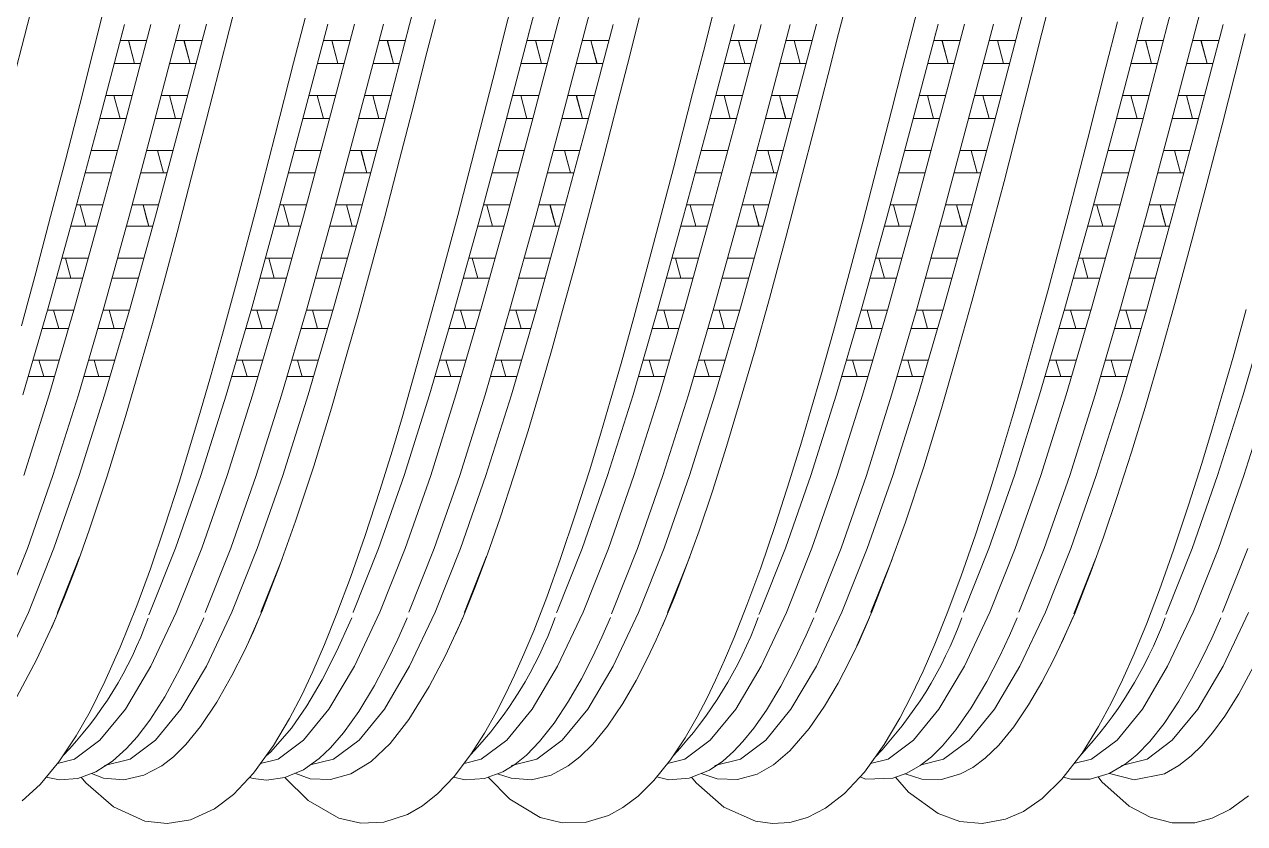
# Model space of a CAD drawing. Header units: millimetres. Extents: x 4229 to 8429, y -1187 to 1783.
# Drawn here: x 5944.64 to 5987.61, y -372.88 to -344.75 of the extents above; entities that cross this region are included whole.
import ezdxf

# ---------------------------------------------------------------- set-up
doc = ezdxf.new("R2010")
doc.units = ezdxf.units.MM

msp = doc.modelspace()

# ---------------------------------------------------------------- linework, layer by layer
at = {"linetype": 'Continuous', "lineweight": 5}
for p, q in [((5959.112, -341.336), (5958.209, -344.751)), ((5963.389, -341.336), (5962.486, -344.751)), ((5964.32, -341.336), (5963.417, -344.751)), ((5965.343, -341.336), (5964.44, -344.751)), ((5980.598, -341.336), (5979.695, -344.751)), ((5984.874, -341.336), (5983.971, -344.751)), ((5985.805, -341.336), (5984.902, -344.751)), ((5986.829, -341.336), (5985.926, -344.751)), ((5973.762, -343.322), (5973.316, -345.069)), ((5980.93, -343.285), (5980.476, -345.057)), ((5952.203, -343.61), (5951.87, -344.916)), ((5944.97, -343.869), (5944.643, -345.164)), ((5961.577, -344.944), (5961.847, -343.891)), ((5975.905, -344.947), (5976.171, -343.905)), ((5947.064, -345.706), (5947.371, -344.489)), ((5954.124, -346.1), (5954.526, -344.53)), ((5959.115, -344.571), (5958.77, -345.918)), ((5966.291, -344.519), (5965.957, -345.844)), ((5968.551, -345.701), (5968.857, -344.488)), ((5948.166, -344.746), (5947.275, -348.146)), ((5949.097, -344.746), (5948.206, -348.146)), ((5950.12, -344.746), (5949.229, -348.146)), ((5951.055, -344.741), (5950.152, -348.156)), ((5951.87, -344.916), (5951.503, -346.345)), ((5955.332, -344.741), (5954.429, -348.156)), ((5956.263, -344.741), (5955.36, -348.156)), ((5957.286, -344.741), (5956.383, -348.156)), ((5958.209, -344.751), (5957.318, -348.151)), ((5961.238, -346.274), (5961.577, -344.944)), ((5962.486, -344.751), (5961.595, -348.151)), ((5963.417, -344.751), (5962.526, -348.151)), ((5964.44, -344.751), (5963.549, -348.151)), ((5965.375, -344.746), (5964.484, -348.146)), ((5969.652, -344.746), (5968.76, -348.146)), ((5970.583, -344.746), (5969.691, -348.146)), ((5971.606, -344.746), (5970.714, -348.146)), ((5972.541, -344.741), (5971.638, -348.156)), ((5975.567, -346.267), (5975.905, -344.947)), ((5976.817, -344.741), (5975.914, -348.156)), ((5977.748, -344.741), (5976.845, -348.156)), ((5978.771, -344.741), (5977.869, -348.156)), ((5979.695, -344.751), (5978.803, -348.151)), ((5982.729, -346.253), (5983.137, -344.654)), ((5983.971, -344.751), (5983.08, -348.151)), ((5984.902, -344.751), (5984.011, -348.151)), ((5985.926, -344.751), (5985.034, -348.151)), ((5986.861, -344.746), (5985.969, -348.146)), ((5944.643, -345.164), (5944.264, -346.662)), ((5948.017, -345.309), (5948.949, -345.309)), ((5948.068, -345.086), (5948.068, -345.083)), ((5948.068, -345.309), (5948.941, -345.309)), ((5948.317, -345.352), (5948.306, -345.309)), ((5948.524, -346.13), (5948.31, -345.309)), ((5948.523, -346.13), (5948.317, -345.352)), ((5949.964, -345.309), (5950.899, -345.309)), ((5949.972, -345.309), (5950.903, -345.309)), ((5950.477, -346.13), (5950.26, -345.309)), ((5950.478, -346.13), (5950.264, -345.309)), ((5955.179, -345.309), (5956.11, -345.309)), ((5955.229, -345.086), (5955.229, -345.083)), ((5955.229, -345.309), (5956.102, -345.309)), ((5955.478, -345.352), (5955.467, -345.309)), ((5955.685, -346.13), (5955.471, -345.309)), ((5955.684, -346.13), (5955.478, -345.352)), ((5957.125, -345.309), (5958.06, -345.309)), ((5957.133, -345.309), (5958.064, -345.309)), ((5957.638, -346.13), (5957.421, -345.309)), ((5957.639, -346.13), (5957.425, -345.309)), ((5962.347, -345.309), (5963.278, -345.309)), ((5962.397, -345.086), (5962.397, -345.083)), ((5962.397, -345.309), (5963.27, -345.309)), ((5962.647, -345.352), (5962.635, -345.309)), ((5962.854, -346.13), (5962.639, -345.309)), ((5962.852, -346.13), (5962.647, -345.352)), ((5964.293, -345.309), (5965.228, -345.309)), ((5964.301, -345.309), (5965.232, -345.309)), ((5964.806, -346.13), (5964.589, -345.309)), ((5964.808, -346.13), (5964.593, -345.309)), ((5969.503, -345.309), (5970.434, -345.309)), ((5969.553, -345.086), (5969.553, -345.083)), ((5969.553, -345.309), (5970.426, -345.309)), ((5969.803, -345.352), (5969.791, -345.309)), ((5970.01, -346.13), (5969.795, -345.309)), ((5970.008, -346.13), (5969.803, -345.352)), ((5971.449, -345.309), (5972.384, -345.309)), ((5971.457, -345.309), (5972.388, -345.309)), ((5971.962, -346.13), (5971.745, -345.309)), ((5971.964, -346.13), (5971.749, -345.309)), ((5973.316, -345.069), (5972.947, -346.508)), ((5976.664, -345.309), (5977.595, -345.309)), ((5976.715, -345.086), (5976.715, -345.083)), ((5976.715, -345.309), (5977.587, -345.309)), ((5976.964, -345.352), (5976.952, -345.309)), ((5977.171, -346.13), (5976.956, -345.309)), ((5977.169, -346.13), (5976.964, -345.352)), ((5978.611, -345.309), (5979.545, -345.309)), ((5978.618, -345.309), (5979.549, -345.309)), ((5979.124, -346.13), (5978.907, -345.309)), ((5979.125, -346.13), (5978.911, -345.309)), ((5980.476, -345.057), (5980.108, -346.497)), ((5983.83, -345.309), (5984.761, -345.309)), ((5983.881, -345.086), (5983.881, -345.083)), ((5983.881, -345.309), (5984.753, -345.309)), ((5984.13, -345.352), (5984.118, -345.309)), ((5984.337, -346.13), (5984.122, -345.309)), ((5984.336, -346.13), (5984.13, -345.352)), ((5985.777, -345.309), (5986.711, -345.309)), ((5985.784, -345.309), (5986.715, -345.309)), ((5986.29, -346.13), (5986.073, -345.309)), ((5986.291, -346.13), (5986.077, -345.309)), ((5987.637, -345.075), (5987.271, -346.52)), ((5946.589, -347.572), (5947.064, -345.706)), ((5965.957, -345.844), (5965.543, -347.469)), ((5968.174, -347.183), (5968.551, -345.701)), ((5948.735, -346.13), (5947.803, -346.13)), ((5948.725, -346.13), (5948.068, -346.13)), ((5950.685, -346.13), (5949.748, -346.13)), ((5950.686, -346.13), (5949.758, -346.13)), ((5953.471, -348.64), (5954.124, -346.1)), ((5955.896, -346.13), (5954.965, -346.13)), ((5955.886, -346.13), (5955.229, -346.13)), ((5957.846, -346.13), (5956.909, -346.13)), ((5957.847, -346.13), (5956.919, -346.13)), ((5958.77, -345.918), (5958.351, -347.565)), ((5960.586, -348.84), (5961.238, -346.274)), ((5963.064, -346.13), (5962.133, -346.13)), ((5963.054, -346.13), (5962.397, -346.13)), ((5965.015, -346.13), (5964.078, -346.13)), ((5965.015, -346.13), (5964.087, -346.13)), ((5970.22, -346.13), (5969.289, -346.13)), ((5970.21, -346.13), (5969.553, -346.13)), ((5972.171, -346.13), (5971.234, -346.13)), ((5972.171, -346.13), (5971.243, -346.13)), ((5975.174, -347.796), (5975.567, -346.267)), ((5977.381, -346.13), (5976.45, -346.13)), ((5977.372, -346.13), (5976.715, -346.13)), ((5979.332, -346.13), (5978.395, -346.13)), ((5979.333, -346.13), (5978.404, -346.13)), ((5982.079, -348.811), (5982.729, -346.253)), ((5984.547, -346.13), (5983.616, -346.13)), ((5984.538, -346.13), (5983.881, -346.13)), ((5986.498, -346.13), (5985.561, -346.13)), ((5986.499, -346.13), (5985.57, -346.13)), ((5951.503, -346.345), (5951.055, -348.086)), ((5972.947, -346.508), (5972.497, -348.252)), ((5980.108, -346.497), (5979.664, -348.243)), ((5987.271, -346.52), (5986.818, -348.286)), ((5967.498, -349.806), (5968.174, -347.183)), ((5946.085, -349.526), (5946.589, -347.572)), ((5947.508, -347.255), (5948.438, -347.255)), ((5947.796, -347.255), (5947.987, -347.979)), ((5948.068, -347.255), (5948.43, -347.255)), ((5949.453, -347.255), (5950.388, -347.255)), ((5949.462, -347.255), (5950.388, -347.255)), ((5949.75, -347.255), (5949.761, -347.295)), ((5949.751, -347.255), (5949.952, -348.013)), ((5949.761, -347.295), (5949.965, -348.064)), ((5954.669, -347.255), (5955.6, -347.255)), ((5954.957, -347.255), (5955.148, -347.979)), ((5955.229, -347.255), (5955.591, -347.255)), ((5956.615, -347.255), (5957.549, -347.255)), ((5956.623, -347.255), (5957.55, -347.255)), ((5956.911, -347.255), (5956.922, -347.295)), ((5956.913, -347.255), (5957.113, -348.013)), ((5956.922, -347.295), (5957.126, -348.064)), ((5958.351, -347.565), (5957.855, -349.509)), ((5961.837, -347.255), (5962.768, -347.255)), ((5962.126, -347.255), (5962.317, -347.979)), ((5962.397, -347.255), (5962.76, -347.255)), ((5963.783, -347.255), (5964.718, -347.255)), ((5963.792, -347.255), (5964.718, -347.255)), ((5964.08, -347.255), (5964.09, -347.295)), ((5964.081, -347.255), (5964.282, -348.013)), ((5964.09, -347.295), (5964.295, -348.064)), ((5965.543, -347.469), (5965.042, -349.402)), ((5968.993, -347.255), (5969.924, -347.255)), ((5969.282, -347.255), (5969.473, -347.979)), ((5969.553, -347.255), (5969.915, -347.255)), ((5970.939, -347.255), (5971.874, -347.255)), ((5970.948, -347.255), (5971.874, -347.255)), ((5971.236, -347.255), (5971.246, -347.295)), ((5971.237, -347.255), (5971.437, -348.013)), ((5971.246, -347.295), (5971.451, -348.064)), ((5976.154, -347.255), (5977.085, -347.255)), ((5976.443, -347.255), (5976.634, -347.979)), ((5976.715, -347.255), (5977.077, -347.255)), ((5978.1, -347.255), (5979.035, -347.255)), ((5978.109, -347.255), (5979.035, -347.255)), ((5978.397, -347.255), (5978.407, -347.295)), ((5978.398, -347.255), (5978.599, -348.013)), ((5978.407, -347.295), (5978.612, -348.064)), ((5983.32, -347.255), (5984.251, -347.255)), ((5983.609, -347.255), (5983.8, -347.979)), ((5983.881, -347.255), (5984.243, -347.255)), ((5985.266, -347.255), (5986.201, -347.255)), ((5985.275, -347.255), (5986.201, -347.255)), ((5985.563, -347.255), (5985.573, -347.295)), ((5985.564, -347.255), (5985.765, -348.013)), ((5985.573, -347.295), (5985.778, -348.064)), ((5947.987, -347.979), (5948.01, -348.064)), ((5949.952, -348.013), (5949.966, -348.064)), ((5955.148, -347.979), (5955.171, -348.064)), ((5957.113, -348.013), (5957.127, -348.064)), ((5962.317, -347.979), (5962.34, -348.064)), ((5964.282, -348.013), (5964.295, -348.064)), ((5969.473, -347.979), (5969.495, -348.064)), ((5971.437, -348.013), (5971.451, -348.064)), ((5974.671, -349.748), (5975.174, -347.796)), ((5976.634, -347.979), (5976.657, -348.064)), ((5978.599, -348.013), (5978.612, -348.064)), ((5983.8, -347.979), (5983.823, -348.064)), ((5985.765, -348.013), (5985.778, -348.064)), ((5947.275, -348.146), (5946.372, -351.503)), ((5948.224, -348.064), (5947.294, -348.064)), ((5948.206, -348.146), (5947.303, -351.503)), ((5948.217, -348.064), (5948.068, -348.064)), ((5949.229, -348.146), (5948.326, -351.503)), ((5950.175, -348.064), (5949.241, -348.064)), ((5950.173, -348.064), (5949.248, -348.064)), ((5950.152, -348.156), (5949.261, -351.498)), ((5951.055, -348.086), (5950.53, -350.112)), ((5954.429, -348.156), (5953.537, -351.498)), ((5955.385, -348.064), (5954.455, -348.064)), ((5955.36, -348.156), (5954.468, -351.498)), ((5955.378, -348.064), (5955.229, -348.064)), ((5956.383, -348.156), (5955.492, -351.498)), ((5957.336, -348.064), (5956.402, -348.064)), ((5957.335, -348.064), (5956.409, -348.064)), ((5957.318, -348.151), (5956.427, -351.494)), ((5961.595, -348.151), (5960.703, -351.494)), ((5962.553, -348.064), (5961.623, -348.064)), ((5962.526, -348.151), (5961.634, -351.494)), ((5962.547, -348.064), (5962.397, -348.064)), ((5963.549, -348.151), (5962.657, -351.494)), ((5964.504, -348.064), (5963.571, -348.064)), ((5964.503, -348.064), (5963.578, -348.064)), ((5964.484, -348.146), (5963.581, -351.503)), ((5968.76, -348.146), (5967.857, -351.503)), ((5969.709, -348.064), (5968.779, -348.064)), ((5969.691, -348.146), (5968.788, -351.503)), ((5969.703, -348.064), (5969.553, -348.064)), ((5970.714, -348.146), (5969.811, -351.503)), ((5971.66, -348.064), (5970.727, -348.064)), ((5971.659, -348.064), (5970.734, -348.064)), ((5971.638, -348.156), (5970.746, -351.498)), ((5972.497, -348.252), (5971.974, -350.272)), ((5975.914, -348.156), (5975.023, -351.498)), ((5976.871, -348.064), (5975.941, -348.064)), ((5976.845, -348.156), (5975.954, -351.498)), ((5976.864, -348.064), (5976.715, -348.064)), ((5977.869, -348.156), (5976.977, -351.498)), ((5978.821, -348.064), (5977.888, -348.064)), ((5978.82, -348.064), (5977.895, -348.064)), ((5978.803, -348.151), (5977.912, -351.494)), ((5979.664, -348.243), (5979.141, -350.276)), ((5983.08, -348.151), (5982.189, -351.494)), ((5984.037, -348.064), (5983.107, -348.064)), ((5984.011, -348.151), (5983.12, -351.494)), ((5984.03, -348.064), (5983.881, -348.064)), ((5985.034, -348.151), (5984.143, -351.494)), ((5985.987, -348.064), (5985.054, -348.064)), ((5985.986, -348.064), (5985.061, -348.064)), ((5985.969, -348.146), (5985.066, -351.503)), ((5986.818, -348.286), (5986.282, -350.343)), ((5948.068, -348.64), (5948.068, -348.64)), ((5952.8, -351.236), (5953.471, -348.64)), ((5955.229, -348.64), (5955.229, -348.64)), ((5959.905, -351.471), (5960.586, -348.84)), ((5962.397, -348.64), (5962.397, -348.64)), ((5969.553, -348.64), (5969.553, -348.64)), ((5976.715, -348.64), (5976.715, -348.64)), ((5981.399, -351.439), (5982.079, -348.811)), ((5983.881, -348.64), (5983.881, -348.64)), ((5946.994, -349.19), (5947.924, -349.19)), ((5948.945, -349.19), (5949.874, -349.19)), ((5948.948, -349.19), (5949.874, -349.19)), ((5949.44, -349.587), (5949.334, -349.19)), ((5949.346, -349.235), (5949.334, -349.19)), ((5949.544, -349.975), (5949.346, -349.235)), ((5954.155, -349.19), (5955.085, -349.19)), ((5956.107, -349.19), (5957.035, -349.19)), ((5956.11, -349.19), (5957.035, -349.19)), ((5956.601, -349.587), (5956.495, -349.19)), ((5956.508, -349.235), (5956.496, -349.19)), ((5956.706, -349.975), (5956.508, -349.235)), ((5961.323, -349.19), (5962.254, -349.19)), ((5963.275, -349.19), (5964.203, -349.19)), ((5963.278, -349.19), (5964.204, -349.19)), ((5963.77, -349.587), (5963.664, -349.19)), ((5963.676, -349.235), (5963.664, -349.19)), ((5963.874, -349.975), (5963.676, -349.235)), ((5968.479, -349.19), (5969.41, -349.19)), ((5970.431, -349.19), (5971.359, -349.19)), ((5970.434, -349.19), (5971.36, -349.19)), ((5970.926, -349.587), (5970.82, -349.19)), ((5970.832, -349.235), (5970.82, -349.19)), ((5971.03, -349.975), (5970.832, -349.235)), ((5975.64, -349.19), (5976.571, -349.19)), ((5977.592, -349.19), (5978.521, -349.19)), ((5977.595, -349.19), (5978.521, -349.19)), ((5978.087, -349.587), (5977.981, -349.19)), ((5977.993, -349.235), (5977.981, -349.19)), ((5978.191, -349.975), (5977.993, -349.235)), ((5982.806, -349.19), (5983.737, -349.19)), ((5984.758, -349.19), (5985.687, -349.19)), ((5984.761, -349.19), (5985.687, -349.19)), ((5985.253, -349.587), (5985.147, -349.19)), ((5985.159, -349.235), (5985.147, -349.19)), ((5985.357, -349.975), (5985.159, -349.235)), ((5945.567, -351.505), (5946.085, -349.526)), ((5949.545, -349.975), (5949.44, -349.587)), ((5956.706, -349.975), (5956.601, -349.587)), ((5957.855, -349.509), (5957.319, -351.556)), ((5963.875, -349.975), (5963.77, -349.587)), ((5965.042, -349.402), (5964.503, -351.452)), ((5971.031, -349.975), (5970.926, -349.587)), ((5974.162, -351.713), (5974.671, -349.748)), ((5978.192, -349.975), (5978.087, -349.587)), ((5985.358, -349.975), (5985.253, -349.587)), ((5947.712, -349.975), (5946.784, -349.975)), ((5949.663, -349.975), (5948.737, -349.975)), ((5949.665, -349.975), (5948.738, -349.975)), ((5950.53, -350.112), (5950.019, -352.072)), ((5954.874, -349.975), (5953.945, -349.975)), ((5956.824, -349.975), (5955.898, -349.975)), ((5956.826, -349.975), (5955.899, -349.975)), ((5962.042, -349.975), (5961.113, -349.975)), ((5963.994, -349.975), (5963.067, -349.975)), ((5963.993, -349.975), (5963.067, -349.975)), ((5966.798, -352.469), (5967.498, -349.806)), ((5969.198, -349.975), (5968.269, -349.975)), ((5971.148, -349.975), (5970.222, -349.975)), ((5971.15, -349.975), (5970.223, -349.975)), ((5976.359, -349.975), (5975.43, -349.975)), ((5978.31, -349.975), (5977.384, -349.975)), ((5978.311, -349.975), (5977.385, -349.975)), ((5983.525, -349.975), (5982.596, -349.975)), ((5985.476, -349.975), (5984.55, -349.975)), ((5985.477, -349.975), (5984.551, -349.975)), ((5971.974, -350.272), (5971.471, -352.201)), ((5979.141, -350.276), (5978.621, -352.246)), ((5986.282, -350.343), (5985.761, -352.307)), ((5946.479, -351.1), (5947.409, -351.1)), ((5946.612, -351.159), (5946.596, -351.1)), ((5946.802, -351.85), (5946.612, -351.159)), ((5948.433, -351.1), (5949.358, -351.1)), ((5948.434, -351.1), (5949.362, -351.1)), ((5948.82, -351.1), (5948.947, -351.578)), ((5948.824, -351.1), (5949.029, -351.85)), ((5952.112, -353.849), (5952.8, -351.236)), ((5953.64, -351.1), (5954.57, -351.1)), ((5953.773, -351.159), (5953.757, -351.1)), ((5953.963, -351.85), (5953.773, -351.159)), ((5955.595, -351.1), (5956.523, -351.1)), ((5955.595, -351.1), (5956.519, -351.1)), ((5955.981, -351.1), (5956.109, -351.578)), ((5955.986, -351.1), (5956.19, -351.85)), ((5959.194, -354.128), (5959.905, -351.471)), ((5960.808, -351.1), (5961.738, -351.1)), ((5960.941, -351.159), (5960.926, -351.1)), ((5961.131, -351.85), (5960.941, -351.159)), ((5962.763, -351.1), (5963.691, -351.1)), ((5962.763, -351.1), (5963.687, -351.1)), ((5963.15, -351.1), (5963.277, -351.578)), ((5963.154, -351.1), (5963.359, -351.85)), ((5964.503, -351.452), (5964.02, -353.261)), ((5967.964, -351.1), (5968.894, -351.1)), ((5968.097, -351.159), (5968.082, -351.1)), ((5968.287, -351.85), (5968.097, -351.159)), ((5969.919, -351.1), (5970.847, -351.1)), ((5969.919, -351.1), (5970.843, -351.1)), ((5970.305, -351.1), (5970.433, -351.578)), ((5970.31, -351.1), (5970.514, -351.85)), ((5975.125, -351.1), (5976.056, -351.1)), ((5975.259, -351.159), (5975.243, -351.1)), ((5975.449, -351.85), (5975.259, -351.159)), ((5977.08, -351.1), (5978.005, -351.1)), ((5977.081, -351.1), (5978.009, -351.1)), ((5977.467, -351.1), (5977.594, -351.578)), ((5977.471, -351.1), (5977.676, -351.85)), ((5980.689, -354.095), (5981.399, -351.439)), ((5982.291, -351.1), (5983.222, -351.1)), ((5982.425, -351.159), (5982.409, -351.1)), ((5982.615, -351.85), (5982.425, -351.159)), ((5984.246, -351.1), (5985.171, -351.1)), ((5984.247, -351.1), (5985.175, -351.1)), ((5984.633, -351.1), (5984.76, -351.578)), ((5984.637, -351.1), (5984.842, -351.85)), ((5945.04, -353.491), (5945.567, -351.505)), ((5946.372, -351.503), (5945.48, -354.73)), ((5947.202, -351.85), (5946.275, -351.85)), ((5947.303, -351.503), (5946.411, -354.73)), ((5948.326, -351.503), (5947.435, -354.73)), ((5949.157, -351.85), (5948.23, -351.85)), ((5949.152, -351.85), (5948.231, -351.85)), ((5949.261, -351.498), (5948.369, -354.725)), ((5948.947, -351.578), (5949.022, -351.85)), ((5953.537, -351.498), (5952.646, -354.725)), ((5954.363, -351.85), (5953.437, -351.85)), ((5954.468, -351.498), (5953.577, -354.725)), ((5955.492, -351.498), (5954.6, -354.725)), ((5956.318, -351.85), (5955.391, -351.85)), ((5956.313, -351.85), (5955.392, -351.85)), ((5956.427, -351.494), (5955.524, -354.734)), ((5956.109, -351.578), (5956.183, -351.85)), ((5957.319, -351.556), (5956.83, -353.379)), ((5960.703, -351.494), (5959.8, -354.734)), ((5961.532, -351.85), (5960.605, -351.85)), ((5961.634, -351.494), (5960.731, -354.734)), ((5962.657, -351.494), (5961.754, -354.734)), ((5963.487, -351.85), (5962.559, -351.85)), ((5963.481, -351.85), (5962.561, -351.85)), ((5963.581, -351.503), (5962.689, -354.73)), ((5963.277, -351.578), (5963.351, -351.85)), ((5967.857, -351.503), (5966.966, -354.73)), ((5968.688, -351.85), (5967.761, -351.85)), ((5968.788, -351.503), (5967.897, -354.73)), ((5969.811, -351.503), (5968.92, -354.73)), ((5970.643, -351.85), (5969.715, -351.85)), ((5970.637, -351.85), (5969.717, -351.85)), ((5970.746, -351.498), (5969.855, -354.725)), ((5970.433, -351.578), (5970.507, -351.85)), ((5973.641, -353.688), (5974.162, -351.713)), ((5975.023, -351.498), (5974.132, -354.725)), ((5975.849, -351.85), (5974.922, -351.85)), ((5975.954, -351.498), (5975.063, -354.725)), ((5976.977, -351.498), (5976.086, -354.725)), ((5977.804, -351.85), (5976.876, -351.85)), ((5977.799, -351.85), (5976.878, -351.85)), ((5977.912, -351.494), (5977.009, -354.734)), ((5977.594, -351.578), (5977.669, -351.85)), ((5982.189, -351.494), (5981.286, -354.734)), ((5983.015, -351.85), (5982.088, -351.85)), ((5983.12, -351.494), (5982.217, -354.734)), ((5984.143, -351.494), (5983.24, -354.734)), ((5984.97, -351.85), (5984.042, -351.85)), ((5984.965, -351.85), (5984.044, -351.85)), ((5985.066, -351.503), (5984.175, -354.73)), ((5984.76, -351.578), (5984.835, -351.85)), ((5950.019, -352.072), (5949.559, -353.792)), ((5971.471, -352.201), (5970.878, -354.401)), ((5978.621, -352.246), (5978.006, -354.507)), ((5985.761, -352.307), (5985.164, -354.523)), ((5948.068, -352.44), (5948.068, -352.43)), ((5955.229, -352.44), (5955.229, -352.43)), ((5962.397, -352.44), (5962.397, -352.43)), ((5966.102, -355.064), (5966.798, -352.469)), ((5969.553, -352.44), (5969.553, -352.43)), ((5976.715, -352.44), (5976.715, -352.43)), ((5983.881, -352.44), (5983.881, -352.43)), ((5945.965, -352.975), (5946.892, -352.975)), ((5946.086, -352.975), (5946.278, -353.678)), ((5947.919, -352.975), (5948.849, -352.975)), ((5948.068, -352.975), (5948.843, -352.975)), ((5953.126, -352.975), (5954.053, -352.975)), ((5953.247, -352.975), (5953.439, -353.678)), ((5955.08, -352.975), (5956.011, -352.975)), ((5955.229, -352.975), (5956.004, -352.975)), ((5960.294, -352.975), (5961.221, -352.975)), ((5960.415, -352.975), (5960.607, -353.678)), ((5962.249, -352.975), (5963.179, -352.975)), ((5962.397, -352.975), (5963.172, -352.975)), ((5967.45, -352.975), (5968.377, -352.975)), ((5967.571, -352.975), (5967.763, -353.678)), ((5969.405, -352.975), (5970.335, -352.975)), ((5969.553, -352.975), (5970.328, -352.975)), ((5974.611, -352.975), (5975.539, -352.975)), ((5974.732, -352.975), (5974.925, -353.678)), ((5976.566, -352.975), (5977.496, -352.975)), ((5976.715, -352.975), (5977.49, -352.975)), ((5981.777, -352.975), (5982.705, -352.975)), ((5981.898, -352.975), (5982.091, -353.678)), ((5983.732, -352.975), (5984.662, -352.975)), ((5983.881, -352.975), (5984.656, -352.975)), ((5944.538, -355.356), (5945.04, -353.491)), ((5956.83, -353.379), (5956.391, -354.972)), ((5964.02, -353.261), (5963.597, -354.821)), ((5946.698, -353.678), (5945.77, -353.678)), ((5948.658, -353.678), (5947.724, -353.678)), ((5948.65, -353.678), (5948.068, -353.678)), ((5949.559, -353.792), (5949.149, -355.28)), ((5951.617, -355.658), (5952.112, -353.849)), ((5953.859, -353.678), (5952.931, -353.678)), ((5955.819, -353.678), (5954.885, -353.678)), ((5955.811, -353.678), (5955.229, -353.678)), ((5961.028, -353.678), (5960.099, -353.678)), ((5962.987, -353.678), (5962.053, -353.678)), ((5962.979, -353.678), (5962.397, -353.678)), ((5968.184, -353.678), (5967.255, -353.678)), ((5970.143, -353.678), (5969.209, -353.678)), ((5970.135, -353.678), (5969.553, -353.678)), ((5973.135, -355.542), (5973.641, -353.688)), ((5975.345, -353.678), (5974.416, -353.678)), ((5977.304, -353.678), (5976.371, -353.678)), ((5977.297, -353.678), (5976.715, -353.678)), ((5982.511, -353.678), (5981.582, -353.678)), ((5984.47, -353.678), (5983.537, -353.678)), ((5984.463, -353.678), (5983.881, -353.678)), ((5958.702, -355.915), (5959.194, -354.128)), ((5970.878, -354.401), (5970.372, -356.208)), ((5980.193, -355.895), (5980.689, -354.095)), ((5945.48, -354.73), (5944.589, -357.786)), ((5945.457, -354.803), (5946.381, -354.803)), ((5946.411, -354.73), (5945.52, -357.786)), ((5945.855, -355.447), (5945.67, -354.803)), ((5947.435, -354.73), (5946.543, -357.786)), ((5947.411, -354.803), (5948.337, -354.803)), ((5948.369, -354.725), (5947.466, -357.795)), ((5947.803, -355.447), (5947.622, -354.803)), ((5948.068, -354.803), (5948.33, -354.803)), ((5952.646, -354.725), (5951.743, -357.795)), ((5952.618, -354.803), (5953.542, -354.803)), ((5953.577, -354.725), (5952.674, -357.795)), ((5953.016, -355.447), (5952.831, -354.803)), ((5954.6, -354.725), (5953.697, -357.795)), ((5954.572, -354.803), (5955.498, -354.803)), ((5955.524, -354.734), (5954.632, -357.791)), ((5954.964, -355.447), (5954.783, -354.803)), ((5955.229, -354.803), (5955.491, -354.803)), ((5959.8, -354.734), (5958.909, -357.791)), ((5959.787, -354.803), (5960.71, -354.803)), ((5960.731, -354.734), (5959.84, -357.791)), ((5960.184, -355.447), (5959.999, -354.803)), ((5961.754, -354.734), (5960.863, -357.791)), ((5961.74, -354.803), (5962.666, -354.803)), ((5962.689, -354.73), (5961.798, -357.786)), ((5962.133, -355.447), (5961.952, -354.803)), ((5962.397, -354.803), (5962.659, -354.803)), ((5963.597, -354.821), (5963.226, -356.16)), ((5966.966, -354.73), (5966.075, -357.786)), ((5966.943, -354.803), (5967.866, -354.803)), ((5967.897, -354.73), (5967.006, -357.786)), ((5967.34, -355.447), (5967.155, -354.803)), ((5968.92, -354.73), (5968.029, -357.786)), ((5968.896, -354.803), (5969.822, -354.803)), ((5969.855, -354.725), (5968.952, -357.795)), ((5969.289, -355.447), (5969.107, -354.803)), ((5969.553, -354.803), (5969.815, -354.803)), ((5974.132, -354.725), (5973.229, -357.795)), ((5974.104, -354.803), (5975.028, -354.803)), ((5975.063, -354.725), (5974.16, -357.795)), ((5974.502, -355.447), (5974.316, -354.803)), ((5976.086, -354.725), (5975.183, -357.795)), ((5976.058, -354.803), (5976.983, -354.803)), ((5977.009, -354.734), (5976.118, -357.791)), ((5976.45, -355.447), (5976.269, -354.803)), ((5976.715, -354.803), (5976.976, -354.803)), ((5978.006, -354.507), (5977.482, -356.378)), ((5981.286, -354.734), (5980.394, -357.791)), ((5981.27, -354.803), (5982.194, -354.803)), ((5982.217, -354.734), (5981.325, -357.791)), ((5981.668, -355.447), (5981.482, -354.803)), ((5983.24, -354.734), (5982.349, -357.791)), ((5983.224, -354.803), (5984.149, -354.803)), ((5984.175, -354.73), (5983.283, -357.786)), ((5983.616, -355.447), (5983.435, -354.803)), ((5983.881, -354.803), (5984.142, -354.803)), ((5985.164, -354.523), (5984.663, -356.33)), ((5987.204, -356.459), (5987.662, -354.788)), ((5988.451, -354.73), (5987.56, -357.786)), ((5949.149, -355.28), (5948.771, -356.61)), ((5956.391, -354.972), (5956.001, -356.36)), ((5965.653, -356.69), (5966.102, -355.064)), ((5946.195, -355.447), (5945.278, -355.447)), ((5948.149, -355.447), (5947.232, -355.447)), ((5948.145, -355.447), (5948.068, -355.447)), ((5948.068, -355.749), (5948.068, -355.757)), ((5951.193, -357.159), (5951.617, -355.658)), ((5953.356, -355.447), (5952.44, -355.447)), ((5955.311, -355.447), (5954.393, -355.447)), ((5955.306, -355.447), (5955.229, -355.447)), ((5955.229, -355.749), (5955.229, -355.757)), ((5960.524, -355.447), (5959.608, -355.447)), ((5962.479, -355.447), (5961.561, -355.447)), ((5962.475, -355.447), (5962.397, -355.447)), ((5962.397, -355.749), (5962.397, -355.757)), ((5967.68, -355.447), (5966.764, -355.447)), ((5969.635, -355.447), (5968.717, -355.447)), ((5969.63, -355.447), (5969.553, -355.447)), ((5969.553, -355.749), (5969.553, -355.757)), ((5972.7, -357.083), (5973.135, -355.542)), ((5974.842, -355.447), (5973.925, -355.447)), ((5976.796, -355.447), (5975.878, -355.447)), ((5976.792, -355.447), (5976.715, -355.447)), ((5976.715, -355.749), (5976.715, -355.757)), ((5982.008, -355.447), (5981.091, -355.447)), ((5983.962, -355.447), (5983.044, -355.447)), ((5983.958, -355.447), (5983.881, -355.447)), ((5983.881, -355.749), (5983.881, -355.757)), ((5958.29, -357.381), (5958.702, -355.915)), ((5963.226, -356.16), (5962.828, -357.544)), ((5970.372, -356.208), (5969.829, -358.074)), ((5979.777, -357.374), (5980.193, -355.895)), ((5944.945, -356.572), (5945.87, -356.572)), ((5945.153, -356.572), (5945.324, -357.147)), ((5946.9, -356.572), (5947.822, -356.572)), ((5947.101, -356.572), (5947.219, -356.986)), ((5948.771, -356.61), (5948.201, -358.55)), ((5952.106, -356.572), (5953.031, -356.572)), ((5952.314, -356.572), (5952.485, -357.147)), ((5954.061, -356.572), (5954.983, -356.572)), ((5954.262, -356.572), (5954.38, -356.986)), ((5956.001, -356.36), (5955.453, -358.261)), ((5959.274, -356.572), (5960.199, -356.572)), ((5959.483, -356.572), (5959.654, -357.147)), ((5961.229, -356.572), (5962.152, -356.572)), ((5961.43, -356.572), (5961.548, -356.986)), ((5966.43, -356.572), (5967.355, -356.572)), ((5966.638, -356.572), (5966.81, -357.147)), ((5968.385, -356.572), (5969.308, -356.572)), ((5968.586, -356.572), (5968.704, -356.986)), ((5973.592, -356.572), (5974.517, -356.572)), ((5973.8, -356.572), (5973.971, -357.147)), ((5975.547, -356.572), (5976.469, -356.572)), ((5975.748, -356.572), (5975.866, -356.986)), ((5977.482, -356.378), (5976.935, -358.271)), ((5980.758, -356.572), (5981.683, -356.572)), ((5980.966, -356.572), (5981.137, -357.147)), ((5982.713, -356.572), (5983.635, -356.572)), ((5982.914, -356.572), (5983.032, -356.986)), ((5984.663, -356.33), (5984.11, -358.233)), ((5986.814, -357.828), (5987.204, -356.459)), ((5947.219, -356.986), (5947.267, -357.147)), ((5954.38, -356.986), (5954.428, -357.147)), ((5961.548, -356.986), (5961.597, -357.147)), ((5965.274, -358.014), (5965.653, -356.69)), ((5968.704, -356.986), (5968.753, -357.147)), ((5975.866, -356.986), (5975.914, -357.147)), ((5983.032, -356.986), (5983.08, -357.147)), ((5945.704, -357.147), (5944.774, -357.147)), ((5947.654, -357.147), (5946.729, -357.147)), ((5950.843, -358.363), (5951.193, -357.159)), ((5952.865, -357.147), (5951.936, -357.147)), ((5954.815, -357.147), (5953.89, -357.147)), ((5957.955, -358.547), (5958.29, -357.381)), ((5960.033, -357.147), (5959.104, -357.147)), ((5961.984, -357.147), (5961.058, -357.147)), ((5967.189, -357.147), (5966.26, -357.147)), ((5969.14, -357.147), (5968.214, -357.147)), ((5972.341, -358.323), (5972.7, -357.083)), ((5974.351, -357.147), (5973.421, -357.147)), ((5976.301, -357.147), (5975.376, -357.147)), ((5979.44, -358.549), (5979.777, -357.374)), ((5981.517, -357.147), (5980.587, -357.147)), ((5983.467, -357.147), (5982.542, -357.147)), ((5945.52, -357.786), (5944.617, -360.632)), ((5946.543, -357.786), (5945.64, -360.632)), ((5947.466, -357.795), (5946.575, -360.628)), ((5951.743, -357.795), (5950.852, -360.628)), ((5952.674, -357.795), (5951.783, -360.628)), ((5953.697, -357.795), (5952.806, -360.628)), ((5954.632, -357.791), (5953.741, -360.624)), ((5958.909, -357.791), (5958.017, -360.624)), ((5959.84, -357.791), (5958.949, -360.624)), ((5960.863, -357.791), (5959.972, -360.624)), ((5961.798, -357.786), (5960.895, -360.632)), ((5962.828, -357.544), (5962.377, -359.051)), ((5966.075, -357.786), (5965.172, -360.632)), ((5967.006, -357.786), (5966.103, -360.632)), ((5968.029, -357.786), (5967.126, -360.632)), ((5968.952, -357.795), (5968.061, -360.628)), ((5973.229, -357.795), (5972.337, -360.628)), ((5974.16, -357.795), (5973.268, -360.628)), ((5975.183, -357.795), (5974.291, -360.628)), ((5976.118, -357.791), (5975.226, -360.624)), ((5980.394, -357.791), (5979.503, -360.624)), ((5981.325, -357.791), (5980.434, -360.624)), ((5982.349, -357.791), (5981.457, -360.624)), ((5983.283, -357.786), (5982.381, -360.632)), ((5986.484, -358.948), (5986.814, -357.828)), ((5987.56, -357.786), (5986.657, -360.632)), ((5988.491, -357.786), (5987.588, -360.632)), ((5950.503, -359.506), (5950.843, -358.363)), ((5955.453, -358.261), (5954.832, -360.295)), ((5964.942, -359.139), (5965.274, -358.014)), ((5969.829, -358.074), (5969.363, -359.61)), ((5972.003, -359.458), (5972.341, -358.323)), ((5976.935, -358.271), (5976.31, -360.318)), ((5984.11, -358.233), (5983.629, -359.807)), ((5948.201, -358.55), (5947.553, -360.648)), ((5957.602, -359.736), (5957.955, -358.547)), ((5979.091, -359.725), (5979.44, -358.549)), ((5962.377, -359.051), (5961.878, -360.643)), ((5964.538, -360.458), (5964.942, -359.139)), ((5986.101, -360.207), (5986.484, -358.948)), ((5950.087, -360.866), (5950.503, -359.506)), ((5969.363, -359.61), (5968.869, -361.179)), ((5971.59, -360.811), (5972.003, -359.458)), ((5957.163, -361.151), (5957.602, -359.736)), ((5978.656, -361.128), (5979.091, -359.725)), ((5983.629, -359.807), (5983.117, -361.397)), ((5954.832, -360.295), (5954.192, -362.233)), ((5964.052, -361.981), (5964.538, -360.458)), ((5976.31, -360.318), (5975.665, -362.271)), ((5985.637, -361.675), (5986.101, -360.207)), ((5945.64, -360.632), (5944.749, -363.194)), ((5946.575, -360.628), (5945.684, -363.19)), ((5947.553, -360.648), (5946.923, -362.555)), ((5949.593, -362.408), (5950.087, -360.866)), ((5950.852, -360.628), (5949.96, -363.19)), ((5951.783, -360.628), (5950.891, -363.19)), ((5952.806, -360.628), (5951.915, -363.19)), ((5953.741, -360.624), (5952.838, -363.197)), ((5958.017, -360.624), (5957.115, -363.197)), ((5958.949, -360.624), (5958.046, -363.197)), ((5959.972, -360.624), (5959.069, -363.197)), ((5960.895, -360.632), (5960.004, -363.194)), ((5961.878, -360.643), (5961.391, -362.114)), ((5965.172, -360.632), (5964.28, -363.194)), ((5966.103, -360.632), (5965.211, -363.194)), ((5967.126, -360.632), (5966.234, -363.194)), ((5968.061, -360.628), (5967.169, -363.19)), ((5971.097, -362.353), (5971.59, -360.811)), ((5972.337, -360.628), (5971.446, -363.19)), ((5973.268, -360.628), (5972.377, -363.19)), ((5974.291, -360.628), (5973.4, -363.19)), ((5975.226, -360.624), (5974.323, -363.197)), ((5979.503, -360.624), (5978.6, -363.197)), ((5980.434, -360.624), (5979.531, -363.197)), ((5981.457, -360.624), (5980.554, -363.197)), ((5982.381, -360.632), (5981.489, -363.194)), ((5986.657, -360.632), (5985.766, -363.194)), ((5987.588, -360.632), (5986.697, -363.194)), ((5956.641, -362.741), (5957.163, -361.151)), ((5968.869, -361.179), (5968.401, -362.577)), ((5978.137, -362.711), (5978.656, -361.128)), ((5983.117, -361.397), (5982.643, -362.793)), ((5985.113, -363.251), (5985.637, -361.675)), ((5961.391, -362.114), (5960.946, -363.393)), ((5963.524, -363.55), (5964.052, -361.981)), ((5946.923, -362.555), (5946.483, -363.779)), ((5949.079, -363.908), (5949.593, -362.408)), ((5954.192, -362.233), (5953.604, -363.877)), ((5968.401, -362.577), (5967.963, -363.795)), ((5970.576, -363.874), (5971.097, -362.353)), ((5975.665, -362.271), (5975.074, -363.918)), ((5956.124, -364.217), (5956.641, -362.741)), ((5977.618, -364.194), (5978.137, -362.711)), ((5982.643, -362.793), (5982.213, -363.993)), ((5944.749, -363.194), (5943.857, -365.441)), ((5945.684, -363.19), (5944.781, -365.447)), ((5946.588, -363.487), (5945.804, -365.447)), ((5949.96, -363.19), (5949.057, -365.447)), ((5950.891, -363.19), (5949.988, -365.447)), ((5951.915, -363.19), (5951.012, -365.447)), ((5952.838, -363.197), (5951.947, -365.444)), ((5957.115, -363.197), (5956.223, -365.444)), ((5958.046, -363.197), (5957.154, -365.444)), ((5959.069, -363.197), (5958.177, -365.444)), ((5960.004, -363.194), (5959.112, -365.441)), ((5960.917, -363.471), (5960.135, -365.441)), ((5960.946, -363.393), (5960.528, -364.519)), ((5964.28, -363.194), (5963.389, -365.441)), ((5965.211, -363.194), (5964.32, -365.441)), ((5966.234, -363.194), (5965.343, -365.441)), ((5967.169, -363.19), (5966.266, -365.447)), ((5968.073, -363.489), (5967.289, -365.447)), ((5971.446, -363.19), (5970.543, -365.447)), ((5972.377, -363.19), (5971.474, -365.447)), ((5973.4, -363.19), (5972.497, -365.447)), ((5974.323, -363.197), (5973.432, -365.444)), ((5978.6, -363.197), (5977.709, -365.444)), ((5979.531, -363.197), (5978.64, -365.444)), ((5980.554, -363.197), (5979.663, -365.444)), ((5981.489, -363.194), (5980.598, -365.441)), ((5984.619, -364.649), (5985.113, -363.251)), ((5985.766, -363.194), (5984.874, -365.441)), ((5986.697, -363.194), (5985.805, -365.441)), ((5987.72, -363.194), (5986.829, -365.441)), ((5946.483, -363.779), (5946.049, -364.904)), ((5948.596, -365.212), (5949.079, -363.908)), ((5953.718, -363.559), (5952.97, -365.444)), ((5953.604, -363.877), (5953.023, -365.366)), ((5963.035, -364.915), (5963.524, -363.55)), ((5967.963, -363.795), (5967.534, -364.906)), ((5970.088, -365.195), (5970.576, -363.874)), ((5975.199, -363.569), (5974.455, -365.444)), ((5975.074, -363.918), (5974.496, -365.398)), ((5982.378, -363.533), (5981.621, -365.441)), ((5955.649, -365.49), (5956.124, -364.217)), ((5977.141, -365.473), (5977.618, -364.194)), ((5982.213, -363.993), (5981.628, -365.48)), ((5960.528, -364.519), (5960.077, -365.635)), ((5984.157, -365.86), (5984.619, -364.649)), ((5946.049, -364.904), (5945.592, -365.996)), ((5948.01, -366.669), (5948.596, -365.212)), ((5962.577, -366.095), (5963.035, -364.915)), ((5967.534, -364.906), (5967.101, -365.941)), ((5969.637, -366.33), (5970.088, -365.195)), ((5944.781, -365.447), (5943.889, -367.34)), ((5945.554, -366.085), (5945.748, -365.635)), ((5945.804, -365.447), (5945.791, -365.474)), ((5949.057, -365.447), (5949.019, -365.529)), ((5949.988, -365.447), (5949.097, -367.34)), ((5950.922, -365.721), (5950.956, -365.641)), ((5951.947, -365.444), (5951.055, -367.338)), ((5953.023, -365.366), (5952.482, -366.604)), ((5952.707, -366.117), (5952.914, -365.634)), ((5955.215, -366.576), (5955.649, -365.49)), ((5956.105, -365.788), (5956.168, -365.636)), ((5956.223, -365.444), (5956.221, -365.45)), ((5957.154, -365.444), (5956.263, -367.338)), ((5958.096, -365.702), (5958.122, -365.638)), ((5959.112, -365.441), (5958.209, -367.342)), ((5960.077, -365.635), (5959.82, -366.213)), ((5959.967, -365.894), (5960.079, -365.631)), ((5960.135, -365.441), (5960.129, -365.454)), ((5963.389, -365.441), (5963.378, -365.463)), ((5964.32, -365.441), (5963.417, -367.342)), ((5964.982, -366.324), (5965.287, -365.626)), ((5965.343, -365.441), (5965.318, -365.494)), ((5966.266, -365.447), (5965.375, -367.34)), ((5966.893, -366.408), (5967.224, -365.665)), ((5967.224, -365.665), (5967.234, -365.642)), ((5970.543, -365.447), (5970.51, -365.516)), ((5971.474, -365.447), (5970.583, -367.34)), ((5972.172, -366.253), (5972.442, -365.64)), ((5973.432, -365.444), (5972.541, -367.338)), ((5974.496, -365.398), (5973.957, -366.627)), ((5974.033, -366.469), (5974.4, -365.632)), ((5974.455, -365.444), (5974.45, -365.455)), ((5976.705, -366.565), (5977.141, -365.473)), ((5978.64, -365.444), (5977.748, -367.338)), ((5979.334, -366.265), (5979.608, -365.638)), ((5980.598, -365.441), (5979.695, -367.342)), ((5981.628, -365.48), (5981.103, -366.652)), ((5981.236, -366.375), (5981.565, -365.625)), ((5981.621, -365.441), (5981.593, -365.499)), ((5984.874, -365.441), (5984.835, -365.524)), ((5985.805, -365.441), (5984.902, -367.342)), ((5986.456, -366.348), (5986.773, -365.635)), ((5987.752, -365.447), (5986.861, -367.34)), ((5945.069, -367.121), (5945.554, -366.085)), ((5950.566, -366.515), (5950.922, -365.721)), ((5955.646, -366.799), (5956.105, -365.788)), ((5957.794, -366.385), (5958.096, -365.702)), ((5959.469, -366.968), (5959.967, -365.894)), ((5962.232, -366.919), (5962.577, -366.095)), ((5983.724, -366.902), (5984.157, -365.86)), ((5950.12, -367.434), (5950.566, -366.515)), ((5952.379, -366.827), (5952.707, -366.117)), ((5957.432, -367.144), (5957.794, -366.385)), ((5964.648, -367.026), (5964.982, -366.324)), ((5966.574, -367.081), (5966.893, -366.408)), ((5969.3, -367.123), (5969.637, -366.33)), ((5971.766, -367.114), (5972.172, -366.253)), ((5973.698, -367.167), (5974.033, -366.469)), ((5978.983, -367.011), (5979.334, -366.265)), ((5980.88, -367.117), (5981.236, -366.375)), ((5986.128, -367.036), (5986.456, -366.348)), ((5947.473, -367.88), (5948.01, -366.669)), ((5951.952, -367.673), (5952.379, -366.827)), ((5954.804, -367.524), (5955.215, -366.576)), ((5955.125, -367.822), (5955.646, -366.799)), ((5961.9, -367.661), (5962.232, -366.919)), ((5976.294, -367.515), (5976.705, -366.565)), ((5983.314, -367.815), (5983.724, -366.902)), ((5944.372, -368.422), (5945.069, -367.121)), ((5949.097, -367.34), (5948.206, -368.848)), ((5951.055, -367.338), (5950.152, -368.851)), ((5956.263, -367.338), (5955.36, -368.851)), ((5956.972, -368.017), (5957.432, -367.144)), ((5958.209, -367.342), (5957.318, -368.849)), ((5958.897, -368.06), (5959.469, -366.968)), ((5963.417, -367.342), (5962.526, -368.849)), ((5964.258, -367.783), (5964.648, -367.026)), ((5965.375, -367.34), (5964.484, -368.848)), ((5966.186, -367.839), (5966.574, -367.081)), ((5968.979, -367.836), (5969.3, -367.123)), ((5970.583, -367.34), (5969.691, -368.848)), ((5971.282, -368.044), (5971.766, -367.114)), ((5972.541, -367.338), (5971.638, -368.851)), ((5973.294, -367.938), (5973.698, -367.167)), ((5977.748, -367.338), (5976.845, -368.851)), ((5978.535, -367.878), (5978.983, -367.011)), ((5979.695, -367.342), (5978.803, -368.849)), ((5980.472, -367.9), (5980.88, -367.117)), ((5984.902, -367.342), (5984.011, -368.849)), ((5985.741, -367.787), (5986.128, -367.036)), ((5986.861, -367.34), (5985.969, -368.848)), ((5987.404, -368.318), (5987.925, -367.352)), ((5949.582, -368.418), (5950.12, -367.434)), ((5951.422, -368.601), (5951.952, -367.673)), ((5954.409, -368.358), (5954.804, -367.524)), ((5961.582, -368.326), (5961.9, -367.661)), ((5963.807, -368.572), (5964.258, -367.783)), ((5975.898, -368.352), (5976.294, -367.515)), ((5982.922, -368.614), (5983.314, -367.815)), ((5985.291, -368.574), (5985.741, -367.787)), ((5946.954, -368.93), (5947.473, -367.88)), ((5954.59, -368.738), (5955.125, -367.822)), ((5956.416, -368.937), (5956.972, -368.017)), ((5958.184, -369.217), (5958.897, -368.06)), ((5965.721, -368.648), (5966.186, -367.839)), ((5968.672, -368.474), (5968.979, -367.836)), ((5970.776, -368.888), (5971.282, -368.044)), ((5972.818, -368.744), (5973.294, -367.938)), ((5977.987, -368.804), (5978.535, -367.878)), ((5980.005, -368.701), (5980.472, -367.9)), ((5949.056, -369.236), (5949.582, -368.418)), ((5950.839, -369.465), (5951.422, -368.601)), ((5953.976, -369.185), (5954.409, -368.358)), ((5961.251, -368.969), (5961.582, -368.326)), ((5963.297, -369.351), (5963.807, -368.572)), ((5965.18, -369.449), (5965.721, -368.648)), ((5968.334, -369.126), (5968.672, -368.474)), ((5975.47, -369.169), (5975.898, -368.352)), ((5982.465, -369.46), (5982.922, -368.614)), ((5984.782, -369.353), (5985.291, -368.574)), ((5986.914, -369.099), (5987.404, -368.318)), ((5946.464, -369.797), (5946.954, -368.93)), ((5948.206, -368.848), (5947.303, -369.948)), ((5950.152, -368.851), (5949.261, -369.946)), ((5954.047, -369.526), (5954.59, -368.738)), ((5955.36, -368.851), (5954.468, -369.946)), ((5955.881, -369.682), (5956.416, -368.937)), ((5957.318, -368.849), (5956.427, -369.945)), ((5960.844, -369.694), (5961.251, -368.969)), ((5962.526, -368.849), (5961.634, -369.945)), ((5964.484, -368.848), (5963.581, -369.948)), ((5969.691, -368.848), (5968.788, -369.948)), ((5970.329, -369.526), (5970.776, -368.888)), ((5971.638, -368.851), (5970.746, -369.946)), ((5972.275, -369.531), (5972.818, -368.744)), ((5976.845, -368.851), (5975.954, -369.946)), ((5977.446, -369.58), (5977.987, -368.804)), ((5978.803, -368.849), (5977.912, -369.945)), ((5979.481, -369.48), (5980.005, -368.701)), ((5984.011, -368.849), (5983.12, -369.945)), ((5985.969, -368.848), (5985.066, -369.948)), ((5986.478, -369.692), (5986.914, -369.099)), ((5948.608, -369.824), (5949.056, -369.236)), ((5950.326, -370.093), (5950.839, -369.465)), ((5953.325, -370.358), (5954.047, -369.526)), ((5953.411, -370.131), (5953.976, -369.185)), ((5957.52, -370.064), (5958.184, -369.217)), ((5962.787, -369.997), (5963.297, -369.351)), ((5964.662, -370.08), (5965.18, -369.449)), ((5967.911, -369.86), (5968.334, -369.126)), ((5969.945, -369.997), (5970.329, -369.526)), ((5971.601, -370.315), (5972.275, -369.531)), ((5974.915, -370.102), (5975.47, -369.169)), ((5978.952, -370.122), (5979.481, -369.48)), ((5981.886, -370.398), (5982.465, -369.46)), ((5984.276, -369.993), (5984.782, -369.353)), ((5945.855, -370.71), (5946.464, -369.797)), ((5947.303, -369.948), (5946.411, -370.612)), ((5948.241, -370.232), (5948.608, -369.824)), ((5949.261, -369.946), (5948.369, -370.612)), ((5954.468, -369.946), (5953.577, -370.612)), ((5955.419, -370.216), (5955.881, -369.682)), ((5956.427, -369.945), (5955.524, -370.613)), ((5960.354, -370.465), (5960.844, -369.694)), ((5961.634, -369.945), (5960.731, -370.613)), ((5963.581, -369.948), (5962.689, -370.612)), ((5967.396, -370.634), (5967.911, -369.86)), ((5968.788, -369.948), (5967.897, -370.612)), ((5970.746, -369.946), (5969.855, -370.612)), ((5975.954, -369.946), (5975.063, -370.612)), ((5976.977, -370.139), (5977.446, -369.58)), ((5977.912, -369.945), (5977.009, -370.613)), ((5983.12, -369.945), (5982.217, -370.613)), ((5985.066, -369.948), (5984.175, -370.612)), ((5986.1, -370.132), (5986.478, -369.692)), ((5947.748, -370.679), (5948.241, -370.232)), ((5949.887, -370.529), (5950.326, -370.093)), ((5952.709, -371.103), (5953.411, -370.131)), ((5953.142, -370.504), (5953.325, -370.358)), ((5955.026, -370.588), (5955.419, -370.216)), ((5956.848, -370.694), (5957.52, -370.064)), ((5962.324, -370.469), (5962.787, -369.997)), ((5964.199, -370.535), (5964.662, -370.08)), ((5969.234, -370.678), (5969.615, -370.343)), ((5969.615, -370.343), (5969.945, -369.997)), ((5971.02, -370.809), (5971.601, -370.315)), ((5974.224, -371.066), (5974.915, -370.102)), ((5976.58, -370.529), (5976.977, -370.139)), ((5978.47, -370.583), (5978.952, -370.122)), ((5983.818, -370.461), (5984.276, -369.993)), ((5985.733, -370.492), (5986.1, -370.132)), ((5945.192, -371.507), (5945.855, -370.71)), ((5946.411, -370.612), (5945.811, -370.762)), ((5947.158, -371.062), (5947.748, -370.679)), ((5948.369, -370.612), (5947.468, -370.835)), ((5949.484, -370.843), (5949.887, -370.529)), ((5953.577, -370.612), (5952.952, -370.767)), ((5954.469, -370.983), (5955.026, -370.588)), ((5955.524, -370.613), (5954.703, -370.818)), ((5956.138, -371.126), (5956.848, -370.694)), ((5959.777, -371.221), (5960.354, -370.465)), ((5960.731, -370.613), (5960.126, -370.764)), ((5961.496, -371.054), (5961.912, -370.8)), ((5962.689, -370.612), (5961.798, -370.835)), ((5961.912, -370.8), (5962.324, -370.469)), ((5963.79, -370.852), (5964.199, -370.535)), ((5966.812, -371.361), (5967.396, -370.634)), ((5967.897, -370.612), (5967.292, -370.764)), ((5968.768, -370.995), (5969.234, -370.678)), ((5969.855, -370.612), (5968.953, -370.835)), ((5970.444, -371.136), (5971.02, -370.809)), ((5975.063, -370.612), (5974.439, -370.766)), ((5976.182, -370.84), (5976.58, -370.529)), ((5977.009, -370.613), (5976.222, -370.809)), ((5978.04, -370.901), (5978.47, -370.583)), ((5981.181, -371.316), (5981.886, -370.398)), ((5982.217, -370.613), (5981.603, -370.766)), ((5982.843, -371.121), (5983.41, -370.792)), ((5984.175, -370.612), (5983.283, -370.835)), ((5983.41, -370.792), (5983.818, -370.461)), ((5985.298, -370.836), (5985.733, -370.492)), ((5945.412, -371.242), (5945.878, -371.342)), ((5946.521, -371.294), (5947.158, -371.062)), ((5946.644, -371.249), (5946.803, -371.442)), ((5947.007, -371.117), (5947.426, -371.279)), ((5948.14, -371.341), (5948.853, -371.179)), ((5948.853, -371.179), (5949.484, -370.843)), ((5952.003, -371.855), (5952.709, -371.103)), ((5952.568, -371.253), (5952.702, -371.295)), ((5953.813, -371.261), (5954.469, -370.983)), ((5954.167, -371.111), (5954.706, -371.304)), ((5955.417, -371.33), (5956.138, -371.126)), ((5959.206, -371.816), (5959.777, -371.221)), ((5959.756, -371.244), (5960.163, -371.339)), ((5960.849, -371.292), (5961.496, -371.054)), ((5960.975, -371.245), (5961.732, -372.022)), ((5961.307, -371.124), (5961.784, -371.287)), ((5961.798, -370.835), (5961.797, -370.835)), ((5962.501, -371.339), (5963.198, -371.171)), ((5963.198, -371.171), (5963.79, -370.852)), ((5966.91, -371.239), (5967.335, -371.34)), ((5968.057, -371.282), (5968.768, -370.995)), ((5968.132, -371.252), (5968.294, -371.449)), ((5968.473, -371.114), (5969.039, -371.307)), ((5969.756, -371.328), (5970.444, -371.136)), ((5973.521, -371.825), (5974.224, -371.066)), ((5974.067, -371.235), (5974.271, -371.312)), ((5975.222, -371.281), (5975.72, -371.105)), ((5975.313, -371.249), (5975.781, -371.78)), ((5975.664, -371.125), (5976.24, -371.313)), ((5975.72, -371.105), (5976.182, -370.84)), ((5976.943, -371.325), (5977.61, -371.132)), ((5977.61, -371.132), (5978.04, -370.901)), ((5981.231, -371.251), (5981.494, -371.321)), ((5982.178, -371.321), (5982.843, -371.121)), ((5982.45, -371.239), (5982.583, -371.412)), ((5982.857, -371.113), (5983.72, -371.346)), ((5983.283, -370.835), (5983.282, -370.835)), ((5983.72, -371.346), (5984.792, -371.125)), ((5984.792, -371.125), (5985.298, -370.836)), ((5944.567, -372.081), (5945.192, -371.507)), ((5945.878, -371.342), (5946.521, -371.294)), ((5946.803, -371.442), (5947.776, -372.29)), ((5947.426, -371.279), (5948.14, -371.341)), ((5952.702, -371.295), (5953.164, -371.347)), ((5953.164, -371.347), (5953.813, -371.261)), ((5953.818, -371.259), (5954.63, -372.067)), ((5954.706, -371.304), (5955.417, -371.33)), ((5960.163, -371.339), (5960.849, -371.292)), ((5961.784, -371.287), (5962.501, -371.339)), ((5966.251, -371.916), (5966.812, -371.361)), ((5967.335, -371.34), (5968.057, -371.282)), ((5968.294, -371.449), (5969.275, -372.298)), ((5969.039, -371.307), (5969.756, -371.328)), ((5974.271, -371.312), (5975.222, -371.281)), ((5976.24, -371.313), (5976.943, -371.325)), ((5980.483, -371.997), (5981.181, -371.316)), ((5981.494, -371.321), (5982.178, -371.321)), ((5982.583, -371.412), (5983.545, -372.266)), ((5951.335, -372.361), (5952.003, -371.855)), ((5954.63, -372.067), (5955.715, -372.689)), ((5958.658, -372.253), (5959.206, -371.816)), ((5961.732, -372.022), (5962.803, -372.662)), ((5965.719, -372.32), (5966.251, -371.916)), ((5972.854, -372.34), (5973.521, -371.825)), ((5975.781, -371.78), (5976.824, -372.524)), ((5979.822, -372.453), (5980.483, -371.997)), ((5987.094, -372.389), (5987.749, -371.906)), ((5947.776, -372.29), (5948.879, -372.791)), ((5950.491, -372.748), (5951.335, -372.361)), ((5958.136, -372.557), (5958.658, -372.253)), ((5965.213, -372.599), (5965.719, -372.32)), ((5969.275, -372.298), (5970.393, -372.798)), ((5972.219, -372.664), (5972.854, -372.34)), ((5976.824, -372.524), (5977.588, -372.805)), ((5979.188, -372.731), (5979.822, -372.453)), ((5983.545, -372.266), (5984.281, -372.659)), ((5986.472, -372.692), (5987.094, -372.389)), ((5948.879, -372.791), (5949.669, -372.881)), ((5949.669, -372.881), (5950.491, -372.748)), ((5955.715, -372.689), (5956.493, -372.868)), ((5956.493, -372.868), (5957.295, -372.834)), ((5957.295, -372.834), (5958.136, -372.557)), ((5962.803, -372.662), (5963.581, -372.86)), ((5963.581, -372.86), (5964.384, -372.847)), ((5964.384, -372.847), (5965.213, -372.599)), ((5970.393, -372.798), (5970.987, -372.88)), ((5970.987, -372.88), (5971.594, -372.839)), ((5971.594, -372.839), (5972.219, -372.664)), ((5977.588, -372.805), (5978.372, -372.879)), ((5978.372, -372.879), (5979.188, -372.731)), ((5984.281, -372.659), (5985.059, -372.86)), ((5985.059, -372.86), (5985.856, -372.849)), ((5985.856, -372.849), (5986.472, -372.692))]:
    msp.add_line(p, q, dxfattribs=at)
for centre, radius, start, end in [((5936.301, -361.156), 13.464, 316.0584, 340.5278), ((5950.055, -360.779), 14.136, 316.8094, 339.9315), ((5956.838, -360.568), 14.558, 317.054, 339.6477), ((5964.445, -360.822), 14.058, 316.235, 339.982), ((5971.241, -360.614), 14.471, 316.8795, 339.6827)]:
    msp.add_arc(centre, radius, start, end, dxfattribs=at)

doc.saveas('drawing.dxf')
